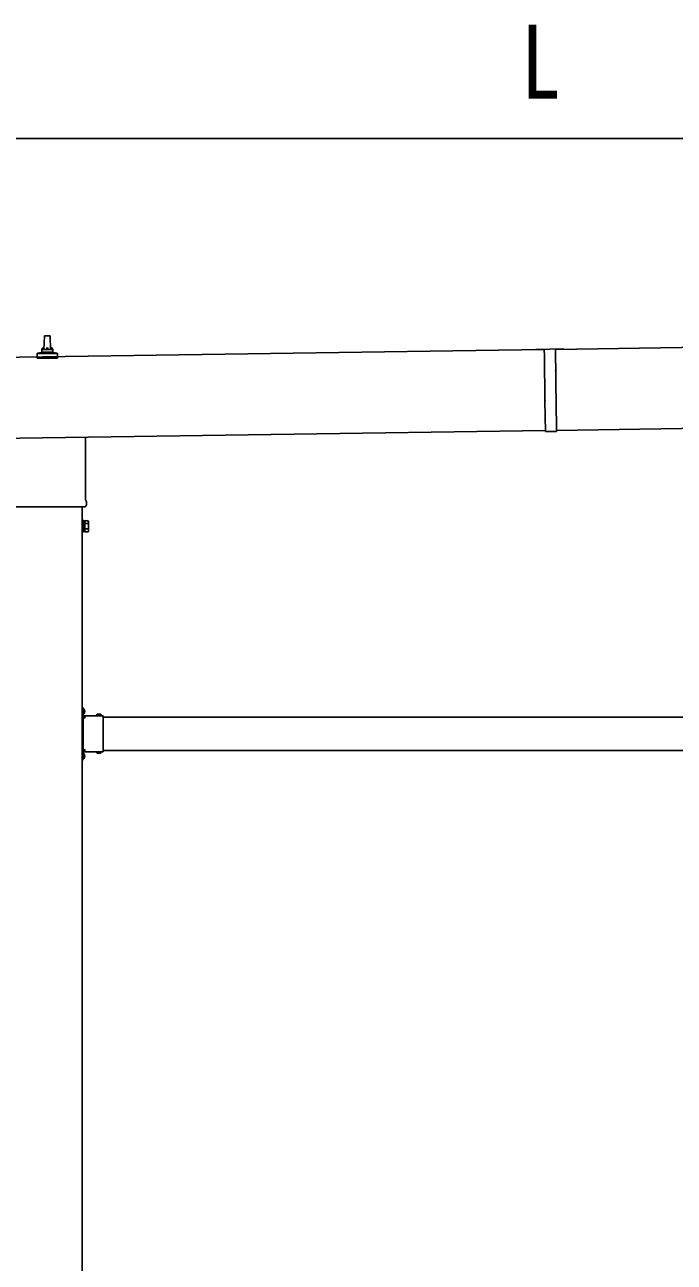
# Model space of a CAD drawing. Units: millimetres, scale not verified. Extents: x -16820 to 16820, y -11880 to 11880.
# Drawn here: x -4368 to -3205, y -4203 to -1988 of the extents above; entities that cross this region are included whole.
import ezdxf
from ezdxf.enums import TextEntityAlignment as Align

# ---------------------------------------------------------------- set-up
doc = ezdxf.new("R2010")
doc.units = ezdxf.units.MM
doc.header["$LTSCALE"] = 50
for name, color, linetype in [('0-5_YKK_13', 4, 'Continuous'), ('0-6_YKK_A1', 4, 'Continuous'), ('0-7_YKK_D', 6, 'Continuous')]:
    doc.layers.add(name, color=color, linetype=linetype)
doc.styles.add('ＭＳ ゴシック', font='')
doc.styles.get('ＭＳ ゴシック').set_extended_font_data('MS Gothic')

msp = doc.modelspace()

# ---------------------------------------------------------------- linework, layer by layer
at = {"layer": '0-5_YKK_13'}
for p, q in [((-4333.69, -2569.31), (-4332.97, -2545.78)), ((-4331.97, -2544.81), (-4323.42, -2544.81)), ((-4322.42, -2545.78), (-4321.69, -2569.31)), ((-3402.99, -2568.47), (-3452.99, -2569.18)), ((-3402.99, -2568.47), (-3402.98, -2568.97)), ((-4345.94, -2584.81), (-4345.94, -2577.09)), ((-4309.44, -2584.81), (-4345.94, -2584.81)), ((-4345.56, -2576.31), (-4309.83, -2576.31)), ((-4345.18, -2576.12), (-4338.46, -2574.49)), ((-4338.08, -2574.31), (-4317.31, -2574.31)), ((-4337.69, -2573.52), (-4337.69, -2569.31)), ((-4336.69, -2569.31), (-4318.69, -2569.31)), ((-4317.69, -2573.52), (-4317.69, -2569.31)), ((-4310.21, -2576.12), (-4316.93, -2574.49)), ((-4309.44, -2584.81), (-4309.44, -2577.09)), ((-3452.99, -2569.18), (-3452.98, -2569.68)), ((-3452.98, -2569.68), (-3437.98, -2569.47)), ((-3437.99, -2568.97), (-3437.81, -2581.37)), ((-3437.8, -2582.17), (-3437.45, -2606.36)), ((-3417.99, -2568.68), (-3417.81, -2581.08)), ((-3417.98, -2569.18), (-3402.98, -2568.97)), ((-3417.8, -2581.88), (-3417.45, -2606.08)), ((-3437.44, -2607.16), (-3437.04, -2635.36)), ((-3417.44, -2606.88), (-3417.04, -2635.08)), ((-3437.03, -2636.16), (-3436.68, -2660.36)), ((-3417.03, -2635.88), (-3416.68, -2660.07)), ((-3436.67, -2661.16), (-3435.88, -2716.25)), ((-3416.67, -2660.87), (-3415.88, -2715.96)), ((-3435.88, -2716.25), (-3415.88, -2715.96)), ((-4259.39, -2726.19), (-4259.39, -2838.8)), ((-4259.76, -2851.07), (-4395.63, -2851.07)), ((-4257.69, -2842.07), (-4257.69, -2847.57)), ((-4253.69, -2877.07), (-4254.45, -2875.75)), ((-4253.69, -2877.07), (-4253.69, -2894.07)), ((-4263.19, -2894.77), (-4260.69, -2894.77)), ((-4260.69, -2880.66), (-4254.45, -2880.66)), ((-4260.69, -2890.48), (-4254.45, -2890.48)), ((-4260.69, -2895.38), (-4254.45, -2895.38)), ((-4253.69, -2894.07), (-4254.45, -2895.38)), ((-4263.82, -3209.5), (-4265.42, -3209.5)), ((-4263.82, -3226.46), (-4263.82, -3209.5)), ((-4265.42, -3214), (-4263.82, -3214)), ((-4263.82, -3215), (-4265.42, -3215)), ((-4259.72, -3217), (-4265.42, -3217)), ((-4263.82, -3219), (-4265.42, -3219)), ((-4265.42, -3220), (-4263.82, -3220)), ((-4263.82, -3212.96), (-4263.82, -3221.03)), ((-4263.82, -3215.87), (-4261.16, -3214.55)), ((-4263.82, -3218.13), (-4261.16, -3219.45)), ((-4227.42, -3224.9), (-4263.82, -3224.9)), ((-4263.42, -3226.5), (-4260.42, -3226.5)), ((-4263.42, -3235.29), (-4263.42, -3228.5)), ((-4262.96, -3212.27), (-4263.12, -3212.27)), ((-4262.96, -3221.73), (-4263.12, -3221.73)), ((-4240.16, -3224.04), (-4240.16, -3224.2)), ((-4231.39, -3224.9), (-4239.46, -3224.9)), ((-4236.55, -3224.9), (-4237.87, -3222.24)), ((-4234.3, -3224.9), (-4232.97, -3222.24)), ((-4230.69, -3224.04), (-4230.69, -3224.2)), ((-4227.42, -3235.29), (-4227.42, -3224.9)), ((-4263.42, -3277.29), (-4263.42, -3236.71)), ((-4227.42, -3277.29), (-4227.42, -3236.71)), ((-4263.82, -3295), (-4265.42, -3295)), ((-4263.82, -3299), (-4265.42, -3299)), ((-4263.82, -3304.5), (-4263.82, -3287.54)), ((-4227.42, -3289.1), (-4263.82, -3289.1)), ((-4263.82, -3292.96), (-4263.82, -3301.03)), ((-4263.82, -3295.87), (-4261.16, -3294.55)), ((-4263.82, -3298.13), (-4261.16, -3299.45)), ((-4263.42, -3285.5), (-4263.42, -3278.71)), ((-4260.42, -3287.5), (-4263.42, -3287.5)), ((-4262.96, -3292.27), (-4263.12, -3292.27)), ((-4240.16, -3289.96), (-4240.16, -3289.8)), ((-4231.39, -3289.1), (-4239.46, -3289.1)), ((-4236.55, -3289.1), (-4237.87, -3291.76)), ((-4234.3, -3289.1), (-4232.97, -3291.76)), ((-4230.69, -3289.96), (-4230.69, -3289.8)), ((-4227.42, -3289.1), (-4227.42, -3278.71)), ((-4263.82, -3304.5), (-4265.42, -3304.5)), ((-4262.96, -3301.73), (-4263.12, -3301.73))]:
    msp.add_line(p, q, dxfattribs=at)
msp.add_lwpolyline([(-4263.19, -2896.07), (-4263.19, -2875.07), (-4265.19, -2875.07), (-4265.19, -2896.07)], close=True, dxfattribs=at)
for points in [[(-4260.69, -2894.77), (-4260.69, -2876.37), (-4263.19, -2876.37)], [(-4260.69, -2895.38), (-4260.69, -2875.75), (-4254.45, -2875.75)], [(-4265.42, -3224.5), (-4265.42, -3218.5), (-4265.42, -3215.5), (-4265.42, -3209.5)], [(-4263.42, -3228.5), (-4260.42, -3228.5), (-4260.42, -3224.9)], [(-4265.42, -3304.5), (-4265.42, -3298.5), (-4265.42, -3295.5), (-4265.42, -3289.5)], [(-4263.42, -3285.5), (-4260.42, -3285.5), (-4260.42, -3289.1)]]:
    msp.add_lwpolyline(points, dxfattribs=at)
for centre, radius, start, end in [((-4331.97, -2545.81), 1, 90, 178.60509), ((-4323.42, -2545.81), 1, 1.39491, 90), ((-4333.61, -2569.94), 4.13, 90, 171.17633), ((-4324.36, -2569.31), 4.83, 133.60282, 180), ((-4331.03, -2569.31), 4.83, 0, 46.39718), ((-4321.78, -2569.94), 4.13, 8.82367, 90), ((-4344.94, -2577.09), 1, 103.62699, 180), ((-4338.69, -2573.52), 1, 283.62699, 0), ((-4336.69, -2570.31), 1, 90, 180), ((-4318.69, -2570.31), 1, 0, 90), ((-4316.69, -2573.52), 1, 180, 256.37301), ((-4310.44, -2577.09), 1, 0, 76.37301), ((-3438.1, -2581.77), 0.5, 307.68835, 53.94855), ((-3417.51, -2581.48), 0.5, 127.68835, 233.94855), ((-3437.75, -2606.77), 0.5, 307.68835, 53.94855), ((-3417.15, -2606.47), 0.5, 127.68835, 233.94855), ((-3416.73, -2635.47), 0.5, 127.68835, 233.94855), ((-3437.33, -2635.77), 0.5, 307.68835, 53.94855), ((-3436.98, -2660.76), 0.5, 307.68835, 53.94855), ((-3416.38, -2660.47), 0.5, 127.68835, 233.94855), ((-4261.69, -2847.57), 4, 298.95502, 345.52249), ((-4261.69, -2842.07), 4, 0, 54.90037), ((-4261.69, -2847.57), 4, 345.52249, 0), ((-4258.04, -2878.21), 4.34, 325.61575, 34.38425), ((-4269.94, -2885.57), 16.24, 342.41205, 17.58795), ((-4258.04, -2892.93), 4.34, 325.61575, 34.38425), ((-4263.42, -3224.5), 2, 180, 270), ((-4263.12, -3212.96), 0.7, 90, 180), ((-4263.12, -3221.03), 0.7, 180, 270), ((-4262.96, -3213.13), 0.862, 39.12355, 90), ((-4262.96, -3220.87), 0.862, 270, 320.87645), ((-4267.72, -3217), 7, 0, 39.12355), ((-4267.72, -3217), 7, 320.87645, 0), ((-4239.46, -3224.2), 0.7, 180, 270), ((-4239.29, -3224.04), 0.862, 129.12355, 180), ((-4235.42, -3228.8), 7, 90, 129.12355), ((-4235.42, -3228.8), 7, 50.87645, 90), ((-4231.39, -3224.2), 0.7, 270, 0), ((-4231.55, -3224.04), 0.862, 0, 50.87645), ((-4264.12, -3236), 1, 314.427, 45.573), ((-4226.72, -3236), 1, 134.427, 225.573), ((-4263.42, -3289.5), 2, 90, 180), ((-4263.12, -3292.96), 0.7, 90, 180), ((-4264.12, -3278), 1, 314.427, 45.573), ((-4262.96, -3293.13), 0.862, 39.12355, 90), ((-4267.72, -3297), 7, 0, 39.12355), ((-4267.72, -3297), 7, 320.87645, 0), ((-4239.46, -3289.8), 0.7, 90, 180), ((-4239.29, -3289.96), 0.862, 180, 230.87645), ((-4235.42, -3285.2), 7, 230.87645, 270), ((-4235.42, -3285.2), 7, 270, 309.12355), ((-4231.39, -3289.8), 0.7, 0, 90), ((-4231.55, -3289.96), 0.862, 309.12355, 0), ((-4226.72, -3278), 1, 134.427, 225.573), ((-4263.12, -3301.03), 0.7, 180, 270), ((-4262.96, -3300.87), 0.862, 270, 320.87645)]:
    msp.add_arc(centre, radius, start, end, dxfattribs=at)
at = {"layer": '0-6_YKK_A1'}
for p, q in [((1958.94, -2492.38), (-3417.98, -2569.16)), ((-3437.98, -2569.44), (-8825.02, -2646.37)), ((-3415.91, -2714.14), (1961.01, -2637.33)), ((-8822.95, -2791.39), (-3435.91, -2714.43)), ((-4265.42, -5700), (-4265.42, -2851.07)), ((-4227.42, -3227), (-2628.42, -3227)), ((-4260.42, -3287), (-4264.92, -3287)), ((-4227.42, -3287), (-2628.42, -3287))]:
    msp.add_line(p, q, dxfattribs=at)
msp.add_lwpolyline([(-4260.42, -3227), (-4264.92, -3227), (-4264.92, -3287)], dxfattribs=at)
at = {"layer": '0-7_YKK_D'}
msp.add_line((1778.5, -2191.89), (-8642.51, -2191.89), dxfattribs=at)

# ---------------------------------------------------------------- texts
at = {"layer": '0-7_YKK_D', "style": 'ＭＳ ゴシック', "width": 0.8}
msp.add_text('L', height=132, dxfattribs=at).set_placement((-3480, -2159.89), align=Align.BOTTOM_LEFT)

doc.saveas('drawing.dxf')
